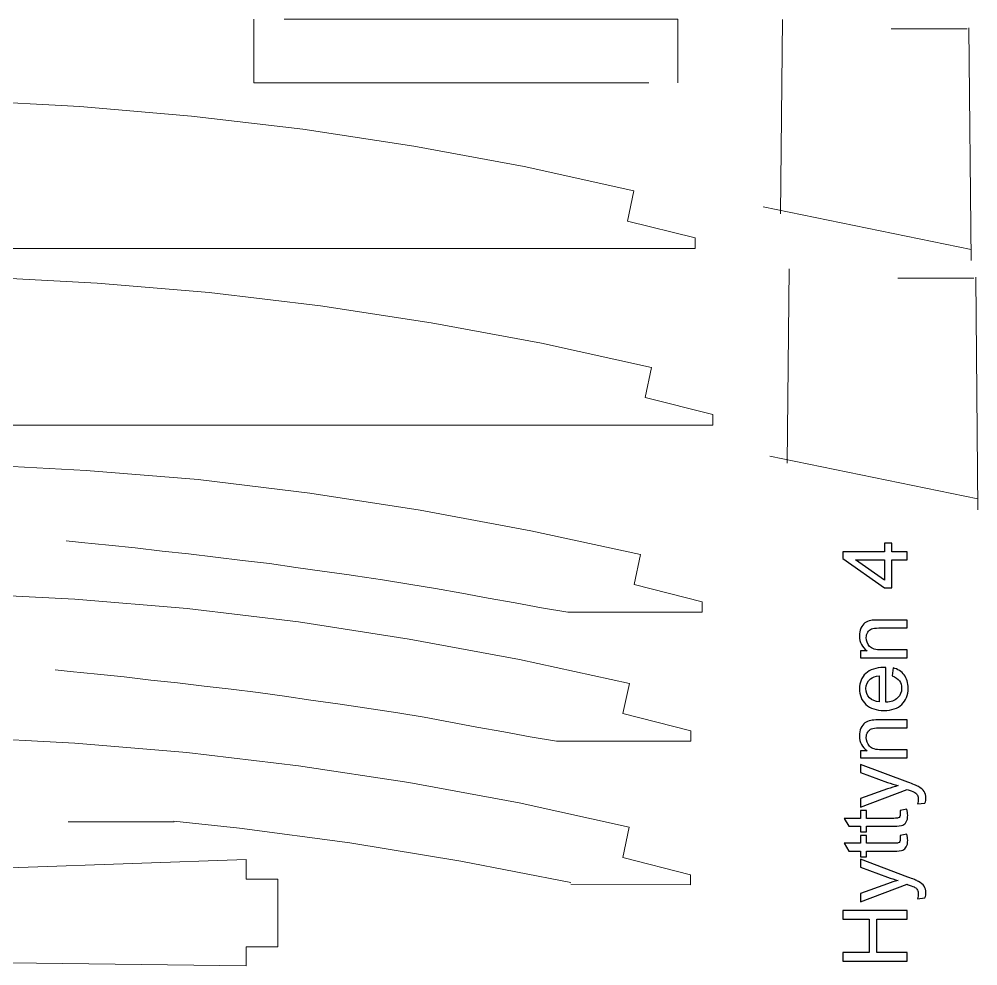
# Model space of a CAD drawing. Header units: centimetres. Extents: x -24.3 to 24, y -2.4 to 2.4.
# Drawn here: x 19.524 to 24.044, y -2.306 to 2.156 of the extents above; entities that cross this region are included whole.
import ezdxf

# ---------------------------------------------------------------- set-up
doc = ezdxf.new("R2010")
doc.units = ezdxf.units.CM
doc.header["$MEASUREMENT"] = 0
doc.layers.add('Layer 1', color=7, linetype='Continuous')

msp = doc.modelspace()

# ---------------------------------------------------------------- linework, layer by layer
at = {"layer": 'Layer 1', "lineweight": 9}
for points in [[(20.63049, 2.15559), (20.63049, 2.15559), (20.63049, 1.85559), (20.63049, 1.85559)], [(22.63047, 2.15559), (22.63047, 2.15559), (20.77391, 2.15559), (20.77391, 2.15559)], [(22.63047, 1.85559), (22.63047, 1.85559), (22.63047, 2.15559), (22.63047, 2.15559)], [(20.63049, 1.85559), (20.63049, 1.85559), (22.49371, 1.85559), (22.49371, 1.85559)]]:
    msp.add_open_spline(points, degree=3, dxfattribs=at)
at = {"layer": 'Layer 1', "color": 250, "lineweight": 9}
for points in [[(23.12311, 2.15426), (23.12311, 2.15426), (23.11318, 1.23828), (23.11318, 1.23828)], [(23.99426, 2.1098), (23.99426, 2.1098), (23.63481, 2.1098), (23.63481, 2.1098)], [(24.00241, 2.11454), (24.00241, 2.11454), (24.01234, 1.01817), (24.01234, 1.01817)], [(24.01234, 1.07018), (24.01234, 1.07018), (23.0319, 1.27084), (23.0319, 1.27084)], [(23.15486, 0.9795), (23.15486, 0.9795), (23.14493, 0.06352), (23.14493, 0.06352)], [(24.02601, 0.93504), (24.02601, 0.93504), (23.66656, 0.93504), (23.66656, 0.93504)], [(24.03416, 0.93978), (24.03416, 0.93978), (24.04409, -0.15659), (24.04409, -0.15659)], [(24.04409, -0.10458), (24.04409, -0.10458), (23.06365, 0.09608), (23.06365, 0.09608)], [(19.75535, -1.6273), (19.75535, -1.6273), (20.25573, -1.6273), (20.25573, -1.6273)], [(20.59382, -2.30644), (20.59382, -2.30644), (18.73962, -2.28358), (18.73962, -2.28358)]]:
    msp.add_open_spline(points, degree=3, dxfattribs=at)
for points, knots in [([(22.7122, 1.12417), (22.7122, 1.12417), (22.7122, 1.12417), (22.7122, 1.12417), (22.7122, 1.12417), (22.7122, 1.12417), (22.3922, 1.20417), (22.3922, 1.20417), (22.3922, 1.20417), (22.3922, 1.20417), (22.42219, 1.34667), (22.42219, 1.34667), (22.42219, 1.34667), (22.42219, 1.34667), (21.90469, 1.46167), (21.90469, 1.46167), (21.90469, 1.46167), (21.90469, 1.46167), (21.38469, 1.55667), (21.38469, 1.55667), (21.38469, 1.55667), (21.38469, 1.55667), (20.86219, 1.63667), (20.86219, 1.63667), (20.86219, 1.63667), (20.86219, 1.63667), (20.33719, 1.69917), (20.33719, 1.69917), (20.33719, 1.69917), (20.33719, 1.69917), (19.80969, 1.74417), (19.80969, 1.74417), (19.80969, 1.74417), (19.80969, 1.74417), (19.28219, 1.77167), (19.28219, 1.77167), (19.28219, 1.77167), (19.28219, 1.77167), (18.8647, 1.78167), (18.8647, 1.78167)], [0, 0, 0, 0, 0.0909091, 0.0909091, 0.0909091, 0.0909091, 0.1818182, 0.1818182, 0.1818182, 0.1818182, 0.2727273, 0.2727273, 0.2727273, 0.2727273, 0.3636364, 0.3636364, 0.3636364, 0.3636364, 0.4545455, 0.4545455, 0.4545455, 0.4545455, 0.5454545, 0.5454545, 0.5454545, 0.5454545, 0.6363636, 0.6363636, 0.6363636, 0.6363636, 0.7272727, 0.7272727, 0.7272727, 0.7272727, 0.8181818, 0.8181818, 0.8181818, 0.8181818, 1, 1, 1, 1]), ([(22.7122, 1.12417), (22.7122, 1.12417), (22.7122, 1.07417), (22.7122, 1.07417), (22.7122, 1.07417), (22.7122, 1.07417), (19.01469, 1.07417), (19.01469, 1.07417)], [0, 0, 0, 0, 0.3333333, 0.3333333, 0.3333333, 0.3333333, 1, 1, 1, 1]), ([(22.7949, 0.29163), (22.7949, 0.29163), (22.7949, 0.29163), (22.7949, 0.29163), (22.7949, 0.29163), (22.7949, 0.29163), (22.4749, 0.37163), (22.4749, 0.37163), (22.4749, 0.37163), (22.4749, 0.37163), (22.50489, 0.51413), (22.50489, 0.51413), (22.50489, 0.51413), (22.50489, 0.51413), (21.98739, 0.62913), (21.98739, 0.62913), (21.98739, 0.62913), (21.98739, 0.62913), (21.46739, 0.72413), (21.46739, 0.72413), (21.46739, 0.72413), (21.46739, 0.72413), (20.94489, 0.80413), (20.94489, 0.80413), (20.94489, 0.80413), (20.94489, 0.80413), (20.41989, 0.86663), (20.41989, 0.86663), (20.41989, 0.86663), (20.41989, 0.86663), (19.89239, 0.91163), (19.89239, 0.91163), (19.89239, 0.91163), (19.89239, 0.91163), (19.36489, 0.93913), (19.36489, 0.93913), (19.36489, 0.93913), (19.36489, 0.93913), (18.9474, 0.94913), (18.9474, 0.94913)], [0, 0, 0, 0, 0.0909091, 0.0909091, 0.0909091, 0.0909091, 0.1818182, 0.1818182, 0.1818182, 0.1818182, 0.2727273, 0.2727273, 0.2727273, 0.2727273, 0.3636364, 0.3636364, 0.3636364, 0.3636364, 0.4545455, 0.4545455, 0.4545455, 0.4545455, 0.5454545, 0.5454545, 0.5454545, 0.5454545, 0.6363636, 0.6363636, 0.6363636, 0.6363636, 0.7272727, 0.7272727, 0.7272727, 0.7272727, 0.8181818, 0.8181818, 0.8181818, 0.8181818, 1, 1, 1, 1]), ([(22.7949, 0.29163), (22.7949, 0.29163), (22.7949, 0.24163), (22.7949, 0.24163), (22.7949, 0.24163), (22.7949, 0.24163), (19.09739, 0.24163), (19.09739, 0.24163)], [0, 0, 0, 0, 0.3333333, 0.3333333, 0.3333333, 0.3333333, 1, 1, 1, 1]), ([(22.45421, -0.36735), (22.45421, -0.36735), (21.93605, -0.25559), (21.93605, -0.25559), (21.93605, -0.25559), (21.93605, -0.25559), (21.41535, -0.15907), (21.41535, -0.15907), (21.41535, -0.15907), (21.41535, -0.15907), (20.89465, -0.07779), (20.89465, -0.07779), (20.89465, -0.07779), (20.89465, -0.07779), (20.36887, -0.01429), (20.36887, -0.01429), (20.36887, -0.01429), (20.36887, -0.01429), (19.84055, 0.02889), (19.84055, 0.02889), (19.84055, 0.02889), (19.84055, 0.02889), (19.31477, 0.05683), (19.31477, 0.05683), (19.31477, 0.05683), (19.31477, 0.05683), (18.84741, 0.06699), (18.84741, 0.06699)], [0, 0, 0, 0, 0.125, 0.125, 0.125, 0.125, 0.25, 0.25, 0.25, 0.25, 0.375, 0.375, 0.375, 0.375, 0.5, 0.5, 0.5, 0.5, 0.625, 0.625, 0.625, 0.625, 0.75, 0.75, 0.75, 0.75, 1, 1, 1, 1]), ([(22.11131, -0.63913), (22.11131, -0.63913), (21.98685, -0.61881), (21.98685, -0.61881), (21.98685, -0.61881), (21.98685, -0.61881), (21.86239, -0.59595), (21.86239, -0.59595), (21.86239, -0.59595), (21.86239, -0.59595), (21.73539, -0.57309), (21.73539, -0.57309), (21.73539, -0.57309), (21.73539, -0.57309), (21.61093, -0.55023), (21.61093, -0.55023), (21.61093, -0.55023), (21.61093, -0.55023), (21.48647, -0.52737), (21.48647, -0.52737), (21.48647, -0.52737), (21.48647, -0.52737), (21.36201, -0.50705), (21.36201, -0.50705), (21.36201, -0.50705), (21.36201, -0.50705), (21.23755, -0.48673), (21.23755, -0.48673), (21.23755, -0.48673), (21.23755, -0.48673), (21.11055, -0.46895), (21.11055, -0.46895), (21.11055, -0.46895), (21.11055, -0.46895), (21.08007, -0.46387), (21.08007, -0.46387), (21.08007, -0.46387), (21.08007, -0.46387), (20.95307, -0.44609), (20.95307, -0.44609), (20.95307, -0.44609), (20.95307, -0.44609), (20.82861, -0.42831), (20.82861, -0.42831), (20.82861, -0.42831), (20.82861, -0.42831), (20.70415, -0.41053), (20.70415, -0.41053), (20.70415, -0.41053), (20.70415, -0.41053), (20.57715, -0.39529), (20.57715, -0.39529), (20.57715, -0.39529), (20.57715, -0.39529), (20.45015, -0.38005), (20.45015, -0.38005), (20.45015, -0.38005), (20.45015, -0.38005), (20.32315, -0.36481), (20.32315, -0.36481), (20.32315, -0.36481), (20.32315, -0.36481), (20.19869, -0.35211), (20.19869, -0.35211), (20.19869, -0.35211), (20.19869, -0.35211), (20.07169, -0.33687), (20.07169, -0.33687), (20.07169, -0.33687), (20.07169, -0.33687), (19.94723, -0.32417), (19.94723, -0.32417), (19.94723, -0.32417), (19.94723, -0.32417), (19.81769, -0.31147), (19.81769, -0.31147), (19.81769, -0.31147), (19.81769, -0.31147), (19.74657, -0.30385), (19.74657, -0.30385)], [0, 0, 0, 0, 0.047619, 0.047619, 0.047619, 0.047619, 0.0952381, 0.0952381, 0.0952381, 0.0952381, 0.1428571, 0.1428571, 0.1428571, 0.1428571, 0.1904762, 0.1904762, 0.1904762, 0.1904762, 0.2380952, 0.2380952, 0.2380952, 0.2380952, 0.2857143, 0.2857143, 0.2857143, 0.2857143, 0.3333333, 0.3333333, 0.3333333, 0.3333333, 0.3809524, 0.3809524, 0.3809524, 0.3809524, 0.4285714, 0.4285714, 0.4285714, 0.4285714, 0.4761905, 0.4761905, 0.4761905, 0.4761905, 0.5238095, 0.5238095, 0.5238095, 0.5238095, 0.5714286, 0.5714286, 0.5714286, 0.5714286, 0.6190476, 0.6190476, 0.6190476, 0.6190476, 0.6666667, 0.6666667, 0.6666667, 0.6666667, 0.7142857, 0.7142857, 0.7142857, 0.7142857, 0.7619048, 0.7619048, 0.7619048, 0.7619048, 0.8095238, 0.8095238, 0.8095238, 0.8095238, 0.8571429, 0.8571429, 0.8571429, 0.8571429, 0.9047619, 0.9047619, 0.9047619, 0.9047619, 1, 1, 1, 1]), ([(22.74377, -0.59087), (22.74377, -0.59087), (22.42373, -0.50959), (22.42373, -0.50959), (22.42373, -0.50959), (22.42373, -0.50959), (22.45421, -0.36735), (22.45421, -0.36735)], [0, 0, 0, 0, 0.3333333, 0.3333333, 0.3333333, 0.3333333, 1, 1, 1, 1]), ([(22.40112, -0.97502), (22.40112, -0.97502), (21.88296, -0.86326), (21.88296, -0.86326), (21.88296, -0.86326), (21.88296, -0.86326), (21.36226, -0.76674), (21.36226, -0.76674), (21.36226, -0.76674), (21.36226, -0.76674), (20.84156, -0.68546), (20.84156, -0.68546), (20.84156, -0.68546), (20.84156, -0.68546), (20.31578, -0.62196), (20.31578, -0.62196), (20.31578, -0.62196), (20.31578, -0.62196), (19.78746, -0.57878), (19.78746, -0.57878), (19.78746, -0.57878), (19.78746, -0.57878), (19.26168, -0.55084), (19.26168, -0.55084), (19.26168, -0.55084), (19.26168, -0.55084), (18.79432, -0.54068), (18.79432, -0.54068)], [0, 0, 0, 0, 0.125, 0.125, 0.125, 0.125, 0.25, 0.25, 0.25, 0.25, 0.375, 0.375, 0.375, 0.375, 0.5, 0.5, 0.5, 0.5, 0.625, 0.625, 0.625, 0.625, 0.75, 0.75, 0.75, 0.75, 1, 1, 1, 1]), ([(22.74377, -0.59087), (22.74377, -0.59087), (22.74377, -0.63913), (22.74377, -0.63913), (22.74377, -0.63913), (22.74377, -0.63913), (22.11131, -0.63913), (22.11131, -0.63913)], [0, 0, 0, 0, 0.3333333, 0.3333333, 0.3333333, 0.3333333, 1, 1, 1, 1]), ([(22.05822, -1.2468), (22.05822, -1.2468), (21.93376, -1.22648), (21.93376, -1.22648), (21.93376, -1.22648), (21.93376, -1.22648), (21.8093, -1.20362), (21.8093, -1.20362), (21.8093, -1.20362), (21.8093, -1.20362), (21.6823, -1.18076), (21.6823, -1.18076), (21.6823, -1.18076), (21.6823, -1.18076), (21.55784, -1.1579), (21.55784, -1.1579), (21.55784, -1.1579), (21.55784, -1.1579), (21.43338, -1.13504), (21.43338, -1.13504), (21.43338, -1.13504), (21.43338, -1.13504), (21.30892, -1.11472), (21.30892, -1.11472), (21.30892, -1.11472), (21.30892, -1.11472), (21.18446, -1.0944), (21.18446, -1.0944), (21.18446, -1.0944), (21.18446, -1.0944), (21.05746, -1.07662), (21.05746, -1.07662), (21.05746, -1.07662), (21.05746, -1.07662), (21.02698, -1.07154), (21.02698, -1.07154), (21.02698, -1.07154), (21.02698, -1.07154), (20.89998, -1.05376), (20.89998, -1.05376), (20.89998, -1.05376), (20.89998, -1.05376), (20.77552, -1.03598), (20.77552, -1.03598), (20.77552, -1.03598), (20.77552, -1.03598), (20.65106, -1.0182), (20.65106, -1.0182), (20.65106, -1.0182), (20.65106, -1.0182), (20.52406, -1.00296), (20.52406, -1.00296), (20.52406, -1.00296), (20.52406, -1.00296), (20.39706, -0.98772), (20.39706, -0.98772), (20.39706, -0.98772), (20.39706, -0.98772), (20.27006, -0.97248), (20.27006, -0.97248), (20.27006, -0.97248), (20.27006, -0.97248), (20.1456, -0.95978), (20.1456, -0.95978), (20.1456, -0.95978), (20.1456, -0.95978), (20.0186, -0.94454), (20.0186, -0.94454), (20.0186, -0.94454), (20.0186, -0.94454), (19.89414, -0.93184), (19.89414, -0.93184), (19.89414, -0.93184), (19.89414, -0.93184), (19.7646, -0.91914), (19.7646, -0.91914), (19.7646, -0.91914), (19.7646, -0.91914), (19.69348, -0.91152), (19.69348, -0.91152)], [0, 0, 0, 0, 0.047619, 0.047619, 0.047619, 0.047619, 0.0952381, 0.0952381, 0.0952381, 0.0952381, 0.1428571, 0.1428571, 0.1428571, 0.1428571, 0.1904762, 0.1904762, 0.1904762, 0.1904762, 0.2380952, 0.2380952, 0.2380952, 0.2380952, 0.2857143, 0.2857143, 0.2857143, 0.2857143, 0.3333333, 0.3333333, 0.3333333, 0.3333333, 0.3809524, 0.3809524, 0.3809524, 0.3809524, 0.4285714, 0.4285714, 0.4285714, 0.4285714, 0.4761905, 0.4761905, 0.4761905, 0.4761905, 0.5238095, 0.5238095, 0.5238095, 0.5238095, 0.5714286, 0.5714286, 0.5714286, 0.5714286, 0.6190476, 0.6190476, 0.6190476, 0.6190476, 0.6666667, 0.6666667, 0.6666667, 0.6666667, 0.7142857, 0.7142857, 0.7142857, 0.7142857, 0.7619048, 0.7619048, 0.7619048, 0.7619048, 0.8095238, 0.8095238, 0.8095238, 0.8095238, 0.8571429, 0.8571429, 0.8571429, 0.8571429, 0.9047619, 0.9047619, 0.9047619, 0.9047619, 1, 1, 1, 1]), ([(22.69068, -1.19854), (22.69068, -1.19854), (22.37064, -1.11726), (22.37064, -1.11726), (22.37064, -1.11726), (22.37064, -1.11726), (22.40112, -0.97502), (22.40112, -0.97502)], [0, 0, 0, 0, 0.3333333, 0.3333333, 0.3333333, 0.3333333, 1, 1, 1, 1]), ([(22.40045, -1.65326), (22.40045, -1.65326), (21.88229, -1.53896), (21.88229, -1.53896), (21.88229, -1.53896), (21.88229, -1.53896), (21.36159, -1.44244), (21.36159, -1.44244), (21.36159, -1.44244), (21.36159, -1.44244), (20.84089, -1.3637), (20.84089, -1.3637), (20.84089, -1.3637), (20.84089, -1.3637), (20.31511, -1.3002), (20.31511, -1.3002), (20.31511, -1.3002), (20.31511, -1.3002), (19.78679, -1.25702), (19.78679, -1.25702), (19.78679, -1.25702), (19.78679, -1.25702), (19.25847, -1.22908), (19.25847, -1.22908), (19.25847, -1.22908), (19.25847, -1.22908), (18.73015, -1.21892), (18.73015, -1.21892), (18.73015, -1.21892), (18.73015, -1.21892), (18.20183, -1.22654), (18.20183, -1.22654), (18.20183, -1.22654), (18.20183, -1.22654), (17.67097, -1.25194), (17.67097, -1.25194), (17.67097, -1.25194), (17.67097, -1.25194), (17.14519, -1.29258), (17.14519, -1.29258), (17.14519, -1.29258), (17.14519, -1.29258), (16.61941, -1.35354), (16.61941, -1.35354), (16.61941, -1.35354), (16.61941, -1.35354), (16.09617, -1.42974), (16.09617, -1.42974), (16.09617, -1.42974), (16.09617, -1.42974), (15.57801, -1.52372), (15.57801, -1.52372), (15.57801, -1.52372), (15.57801, -1.52372), (15.05985, -1.63548), (15.05985, -1.63548), (15.05985, -1.63548), (15.05985, -1.63548), (14.98111, -1.65326), (14.98111, -1.65326)], [0, 0, 0, 0, 0.0625, 0.0625, 0.0625, 0.0625, 0.125, 0.125, 0.125, 0.125, 0.1875, 0.1875, 0.1875, 0.1875, 0.25, 0.25, 0.25, 0.25, 0.3125, 0.3125, 0.3125, 0.3125, 0.375, 0.375, 0.375, 0.375, 0.4375, 0.4375, 0.4375, 0.4375, 0.5, 0.5, 0.5, 0.5, 0.5625, 0.5625, 0.5625, 0.5625, 0.625, 0.625, 0.625, 0.625, 0.6875, 0.6875, 0.6875, 0.6875, 0.75, 0.75, 0.75, 0.75, 0.8125, 0.8125, 0.8125, 0.8125, 0.875, 0.875, 0.875, 0.875, 1, 1, 1, 1]), ([(22.69068, -1.19854), (22.69068, -1.19854), (22.69068, -1.2468), (22.69068, -1.2468), (22.69068, -1.2468), (22.69068, -1.2468), (22.05822, -1.2468), (22.05822, -1.2468)], [0, 0, 0, 0, 0.3333333, 0.3333333, 0.3333333, 0.3333333, 1, 1, 1, 1]), ([(22.12517, -1.91432), (22.12517, -1.91432), (21.60701, -1.81272), (21.60701, -1.81272), (21.60701, -1.81272), (21.60701, -1.81272), (21.08377, -1.72636), (21.08377, -1.72636), (21.08377, -1.72636), (21.08377, -1.72636), (20.56307, -1.65778), (20.56307, -1.65778), (20.56307, -1.65778), (20.56307, -1.65778), (20.25319, -1.62476), (20.25319, -1.62476)], [0, 0, 0, 0, 0.2, 0.2, 0.2, 0.2, 0.4, 0.4, 0.4, 0.4, 0.6, 0.6, 0.6, 0.6, 1, 1, 1, 1]), ([(22.69001, -1.87678), (22.69001, -1.87678), (22.69001, -1.87678), (22.69001, -1.87678), (22.69001, -1.87678), (22.69001, -1.87678), (22.36997, -1.7955), (22.36997, -1.7955), (22.36997, -1.7955), (22.36997, -1.7955), (22.40045, -1.65326), (22.40045, -1.65326)], [0, 0, 0, 0, 0.25, 0.25, 0.25, 0.25, 0.5, 0.5, 0.5, 0.5, 1, 1, 1, 1]), ([(20.59382, -1.80606), (20.59382, -1.80606), (16.3063, -1.95592), (16.3063, -1.95592), (16.3063, -1.95592), (16.3063, -1.95592), (16.3063, -2.00672), (16.3063, -2.00672), (16.3063, -2.00672), (16.3063, -2.00672), (16.15644, -2.00672), (16.15644, -2.00672)], [0, 0, 0, 0, 0.25, 0.25, 0.25, 0.25, 0.5, 0.5, 0.5, 0.5, 1, 1, 1, 1]), ([(20.74368, -1.8975), (20.74368, -1.8975), (20.59382, -1.8975), (20.59382, -1.8975), (20.59382, -1.8975), (20.59382, -1.8975), (20.59382, -1.80606), (20.59382, -1.80606)], [0, 0, 0, 0, 0.3333333, 0.3333333, 0.3333333, 0.3333333, 1, 1, 1, 1]), ([(20.74368, -1.8975), (20.74368, -1.8975), (20.74368, -2.21754), (20.74368, -2.21754), (20.74368, -2.21754), (20.74368, -2.21754), (20.59382, -2.21754), (20.59382, -2.21754), (20.59382, -2.21754), (20.59382, -2.21754), (20.59382, -2.30644), (20.59382, -2.30644)], [0, 0, 0, 0, 0.25, 0.25, 0.25, 0.25, 0.5, 0.5, 0.5, 0.5, 1, 1, 1, 1]), ([(22.69001, -1.87678), (22.69001, -1.87678), (22.69001, -1.92504), (22.69001, -1.92504), (22.69001, -1.92504), (22.69001, -1.92504), (22.12519, -1.92146), (22.12519, -1.92146)], [0, 0, 0, 0, 0.3333333, 0.3333333, 0.3333333, 0.3333333, 1, 1, 1, 1])]:
    msp.add_open_spline(points, degree=3, knots=knots, dxfattribs=at)
at = {"layer": 'Layer 1', "color": 250}
for points, knots in [([(23.71049, -0.39303), (23.71049, -0.39303), (23.63796, -0.39303), (23.63796, -0.39303), (23.63796, -0.39303), (23.63796, -0.39303), (23.63796, -0.52448), (23.63796, -0.52448), (23.63796, -0.52448), (23.63796, -0.52448), (23.60381, -0.52448), (23.60381, -0.52448), (23.60381, -0.52448), (23.60381, -0.52448), (23.40746, -0.38619), (23.40746, -0.38619), (23.40746, -0.38619), (23.40746, -0.38619), (23.40746, -0.35578), (23.40746, -0.35578), (23.40746, -0.35578), (23.40746, -0.35578), (23.60381, -0.35578), (23.60381, -0.35578), (23.60381, -0.35578), (23.60381, -0.35578), (23.60381, -0.31486), (23.60381, -0.31486), (23.60381, -0.31486), (23.60381, -0.31486), (23.63796, -0.31486), (23.63796, -0.31486), (23.63796, -0.31486), (23.63796, -0.31486), (23.63796, -0.35578), (23.63796, -0.35578), (23.63796, -0.35578), (23.63796, -0.35578), (23.71049, -0.35578), (23.71049, -0.35578), (23.71049, -0.35578), (23.71049, -0.35578), (23.71049, -0.39303), (23.71049, -0.39303)], [0, 0, 0, 0, 0.0833333, 0.0833333, 0.0833333, 0.0833333, 0.1666667, 0.1666667, 0.1666667, 0.1666667, 0.25, 0.25, 0.25, 0.25, 0.3333333, 0.3333333, 0.3333333, 0.3333333, 0.4166667, 0.4166667, 0.4166667, 0.4166667, 0.5, 0.5, 0.5, 0.5, 0.5833333, 0.5833333, 0.5833333, 0.5833333, 0.6666667, 0.6666667, 0.6666667, 0.6666667, 0.75, 0.75, 0.75, 0.75, 0.8333333, 0.8333333, 0.8333333, 0.8333333, 1, 1, 1, 1]), ([(23.60381, -0.39303), (23.60381, -0.39303), (23.46722, -0.39303), (23.46722, -0.39303), (23.46722, -0.39303), (23.46722, -0.39303), (23.60381, -0.48786), (23.60381, -0.48786), (23.60381, -0.48786), (23.60381, -0.48786), (23.60381, -0.39303), (23.60381, -0.39303)], [0, 0, 0, 0, 0.25, 0.25, 0.25, 0.25, 0.5, 0.5, 0.5, 0.5, 1, 1, 1, 1]), ([(23.71049, -0.85496), (23.71049, -0.85496), (23.49099, -0.85496), (23.49099, -0.85496), (23.49099, -0.85496), (23.49099, -0.85496), (23.49099, -0.82152), (23.49099, -0.82152), (23.49099, -0.82152), (23.49099, -0.82152), (23.52218, -0.82152), (23.52218, -0.82152), (23.52218, -0.82152), (23.49805, -0.80536), (23.48598, -0.78208), (23.48598, -0.75167), (23.48598, -0.75167), (23.48598, -0.7384), (23.48838, -0.72627), (23.49311, -0.71519), (23.49311, -0.71519), (23.49791, -0.70404), (23.50412, -0.69579), (23.51188, -0.69028), (23.51188, -0.69028), (23.51957, -0.68471), (23.52874, -0.6809), (23.53932, -0.67864), (23.53932, -0.67864), (23.54624, -0.6773), (23.5583, -0.6766), (23.57552, -0.6766), (23.57552, -0.6766), (23.57552, -0.6766), (23.71049, -0.6766), (23.71049, -0.6766), (23.71049, -0.6766), (23.71049, -0.6766), (23.71049, -0.71385), (23.71049, -0.71385), (23.71049, -0.71385), (23.71049, -0.71385), (23.57693, -0.71385), (23.57693, -0.71385), (23.57693, -0.71385), (23.56183, -0.71385), (23.55047, -0.71526), (23.54292, -0.71815), (23.54292, -0.71815), (23.53544, -0.72105), (23.52945, -0.7262), (23.525, -0.73354), (23.525, -0.73354), (23.52049, -0.74094), (23.51823, -0.74955), (23.51823, -0.7595), (23.51823, -0.7595), (23.51823, -0.77537), (23.52331, -0.78899), (23.53333, -0.80056), (23.53333, -0.80056), (23.54342, -0.81206), (23.56247, -0.81778), (23.59062, -0.81778), (23.59062, -0.81778), (23.59062, -0.81778), (23.71049, -0.81778), (23.71049, -0.81778), (23.71049, -0.81778), (23.71049, -0.81778), (23.71049, -0.85496), (23.71049, -0.85496)], [0, 0, 0, 0, 0.0526316, 0.0526316, 0.0526316, 0.0526316, 0.1052632, 0.1052632, 0.1052632, 0.1052632, 0.1578947, 0.1578947, 0.1578947, 0.1578947, 0.2105263, 0.2105263, 0.2105263, 0.2105263, 0.2631579, 0.2631579, 0.2631579, 0.2631579, 0.3157895, 0.3157895, 0.3157895, 0.3157895, 0.3684211, 0.3684211, 0.3684211, 0.3684211, 0.4210526, 0.4210526, 0.4210526, 0.4210526, 0.4736842, 0.4736842, 0.4736842, 0.4736842, 0.5263158, 0.5263158, 0.5263158, 0.5263158, 0.5789474, 0.5789474, 0.5789474, 0.5789474, 0.6315789, 0.6315789, 0.6315789, 0.6315789, 0.6842105, 0.6842105, 0.6842105, 0.6842105, 0.7368421, 0.7368421, 0.7368421, 0.7368421, 0.7894737, 0.7894737, 0.7894737, 0.7894737, 0.8421053, 0.8421053, 0.8421053, 0.8421053, 0.8947368, 0.8947368, 0.8947368, 0.8947368, 1, 1, 1, 1]), ([(23.63979, -0.94019), (23.63979, -0.94019), (23.64452, -0.90174), (23.64452, -0.90174), (23.64452, -0.90174), (23.66703, -0.9078), (23.68446, -0.91902), (23.69687, -0.93539), (23.69687, -0.93539), (23.70922, -0.95183), (23.71543, -0.97279), (23.71543, -0.99826), (23.71543, -0.99826), (23.71543, -1.03036), (23.70555, -1.05583), (23.6858, -1.0746), (23.6858, -1.0746), (23.66604, -1.09343), (23.63831, -1.10282), (23.60261, -1.10282), (23.60261, -1.10282), (23.56564, -1.10282), (23.537, -1.09329), (23.5166, -1.07431), (23.5166, -1.07431), (23.49621, -1.05526), (23.48598, -1.03064), (23.48598, -1.0003), (23.48598, -1.0003), (23.48598, -0.97095), (23.496, -0.94696), (23.51597, -0.92841), (23.51597, -0.92841), (23.53594, -0.90978), (23.56409, -0.90047), (23.60028, -0.90047), (23.60028, -0.90047), (23.60254, -0.90047), (23.60586, -0.90054), (23.61023, -0.90068), (23.61023, -0.90068), (23.61023, -0.90068), (23.61023, -1.06437), (23.61023, -1.06437), (23.61023, -1.06437), (23.63436, -1.06302), (23.65285, -1.05618), (23.66562, -1.0439), (23.66562, -1.0439), (23.67846, -1.03163), (23.68488, -1.01639), (23.68488, -0.99804), (23.68488, -0.99804), (23.68488, -0.98443), (23.68128, -0.97279), (23.67408, -0.96312), (23.67408, -0.96312), (23.66696, -0.95345), (23.65553, -0.94583), (23.63979, -0.94019)], [0, 0, 0, 0, 0.0625, 0.0625, 0.0625, 0.0625, 0.125, 0.125, 0.125, 0.125, 0.1875, 0.1875, 0.1875, 0.1875, 0.25, 0.25, 0.25, 0.25, 0.3125, 0.3125, 0.3125, 0.3125, 0.375, 0.375, 0.375, 0.375, 0.4375, 0.4375, 0.4375, 0.4375, 0.5, 0.5, 0.5, 0.5, 0.5625, 0.5625, 0.5625, 0.5625, 0.625, 0.625, 0.625, 0.625, 0.6875, 0.6875, 0.6875, 0.6875, 0.75, 0.75, 0.75, 0.75, 0.8125, 0.8125, 0.8125, 0.8125, 0.875, 0.875, 0.875, 0.875, 1, 1, 1, 1]), ([(23.57968, -1.06232), (23.57968, -1.06232), (23.57968, -0.93977), (23.57968, -0.93977), (23.57968, -0.93977), (23.5612, -0.94139), (23.5473, -0.94612), (23.53812, -0.95381), (23.53812, -0.95381), (23.5238, -0.96566), (23.5166, -0.98104), (23.5166, -0.99988), (23.5166, -0.99988), (23.5166, -1.01695), (23.52232, -1.03135), (23.53375, -1.04299), (23.53375, -1.04299), (23.54518, -1.05463), (23.56049, -1.06105), (23.57968, -1.06232)], [0, 0, 0, 0, 0.1666667, 0.1666667, 0.1666667, 0.1666667, 0.3333333, 0.3333333, 0.3333333, 0.3333333, 0.5, 0.5, 0.5, 0.5, 0.6666667, 0.6666667, 0.6666667, 0.6666667, 1, 1, 1, 1]), ([(23.71049, -1.32584), (23.71049, -1.32584), (23.49099, -1.32584), (23.49099, -1.32584), (23.49099, -1.32584), (23.49099, -1.32584), (23.49099, -1.2924), (23.49099, -1.2924), (23.49099, -1.2924), (23.49099, -1.2924), (23.52218, -1.2924), (23.52218, -1.2924), (23.52218, -1.2924), (23.49805, -1.27624), (23.48598, -1.25296), (23.48598, -1.22255), (23.48598, -1.22255), (23.48598, -1.20928), (23.48838, -1.19715), (23.49311, -1.18607), (23.49311, -1.18607), (23.49791, -1.17492), (23.50412, -1.16667), (23.51188, -1.16116), (23.51188, -1.16116), (23.51957, -1.15559), (23.52874, -1.15178), (23.53932, -1.14952), (23.53932, -1.14952), (23.54624, -1.14818), (23.5583, -1.14748), (23.57552, -1.14748), (23.57552, -1.14748), (23.57552, -1.14748), (23.71049, -1.14748), (23.71049, -1.14748), (23.71049, -1.14748), (23.71049, -1.14748), (23.71049, -1.18473), (23.71049, -1.18473), (23.71049, -1.18473), (23.71049, -1.18473), (23.57693, -1.18473), (23.57693, -1.18473), (23.57693, -1.18473), (23.56183, -1.18473), (23.55047, -1.18614), (23.54292, -1.18903), (23.54292, -1.18903), (23.53544, -1.19193), (23.52945, -1.19708), (23.525, -1.20442), (23.525, -1.20442), (23.52049, -1.21182), (23.51823, -1.22043), (23.51823, -1.23038), (23.51823, -1.23038), (23.51823, -1.24625), (23.52331, -1.25987), (23.53333, -1.27144), (23.53333, -1.27144), (23.54342, -1.28294), (23.56247, -1.28866), (23.59062, -1.28866), (23.59062, -1.28866), (23.59062, -1.28866), (23.71049, -1.28866), (23.71049, -1.28866), (23.71049, -1.28866), (23.71049, -1.28866), (23.71049, -1.32584), (23.71049, -1.32584)], [0, 0, 0, 0, 0.0526316, 0.0526316, 0.0526316, 0.0526316, 0.1052632, 0.1052632, 0.1052632, 0.1052632, 0.1578947, 0.1578947, 0.1578947, 0.1578947, 0.2105263, 0.2105263, 0.2105263, 0.2105263, 0.2631579, 0.2631579, 0.2631579, 0.2631579, 0.3157895, 0.3157895, 0.3157895, 0.3157895, 0.3684211, 0.3684211, 0.3684211, 0.3684211, 0.4210526, 0.4210526, 0.4210526, 0.4210526, 0.4736842, 0.4736842, 0.4736842, 0.4736842, 0.5263158, 0.5263158, 0.5263158, 0.5263158, 0.5789474, 0.5789474, 0.5789474, 0.5789474, 0.6315789, 0.6315789, 0.6315789, 0.6315789, 0.6842105, 0.6842105, 0.6842105, 0.6842105, 0.7368421, 0.7368421, 0.7368421, 0.7368421, 0.7894737, 0.7894737, 0.7894737, 0.7894737, 0.8421053, 0.8421053, 0.8421053, 0.8421053, 0.8947368, 0.8947368, 0.8947368, 0.8947368, 1, 1, 1, 1]), ([(23.79501, -1.5392), (23.79501, -1.5392), (23.76009, -1.54337), (23.76009, -1.54337), (23.76009, -1.54337), (23.76228, -1.53518), (23.76341, -1.52813), (23.76341, -1.52206), (23.76341, -1.52206), (23.76341, -1.5138), (23.762, -1.50717), (23.75924, -1.50223), (23.75924, -1.50223), (23.75649, -1.49722), (23.75268, -1.4932), (23.74767, -1.49003), (23.74767, -1.49003), (23.744, -1.48763), (23.73476, -1.48389), (23.72001, -1.47867), (23.72001, -1.47867), (23.7179, -1.47796), (23.71493, -1.47683), (23.71091, -1.47535), (23.71091, -1.47535), (23.71091, -1.47535), (23.49099, -1.55861), (23.49099, -1.55861), (23.49099, -1.55861), (23.49099, -1.55861), (23.49099, -1.51853), (23.49099, -1.51853), (23.49099, -1.51853), (23.49099, -1.51853), (23.61806, -1.47281), (23.61806, -1.47281), (23.61806, -1.47281), (23.63422, -1.46696), (23.65115, -1.46159), (23.66893, -1.45694), (23.66893, -1.45694), (23.65186, -1.45263), (23.63521, -1.44755), (23.61891, -1.44163), (23.61891, -1.44163), (23.61891, -1.44163), (23.49099, -1.39471), (23.49099, -1.39471), (23.49099, -1.39471), (23.49099, -1.39471), (23.49099, -1.35752), (23.49099, -1.35752), (23.49099, -1.35752), (23.49099, -1.35752), (23.71423, -1.44099), (23.71423, -1.44099), (23.71423, -1.44099), (23.73836, -1.44995), (23.75494, -1.45694), (23.76404, -1.46188), (23.76404, -1.46188), (23.77632, -1.46851), (23.78528, -1.47606), (23.79099, -1.48459), (23.79099, -1.48459), (23.79671, -1.4932), (23.7996, -1.50336), (23.7996, -1.51521), (23.7996, -1.51521), (23.7996, -1.52241), (23.79805, -1.53038), (23.79501, -1.5392)], [0, 0, 0, 0, 0.0526316, 0.0526316, 0.0526316, 0.0526316, 0.1052632, 0.1052632, 0.1052632, 0.1052632, 0.1578947, 0.1578947, 0.1578947, 0.1578947, 0.2105263, 0.2105263, 0.2105263, 0.2105263, 0.2631579, 0.2631579, 0.2631579, 0.2631579, 0.3157895, 0.3157895, 0.3157895, 0.3157895, 0.3684211, 0.3684211, 0.3684211, 0.3684211, 0.4210526, 0.4210526, 0.4210526, 0.4210526, 0.4736842, 0.4736842, 0.4736842, 0.4736842, 0.5263158, 0.5263158, 0.5263158, 0.5263158, 0.5789474, 0.5789474, 0.5789474, 0.5789474, 0.6315789, 0.6315789, 0.6315789, 0.6315789, 0.6842105, 0.6842105, 0.6842105, 0.6842105, 0.7368421, 0.7368421, 0.7368421, 0.7368421, 0.7894737, 0.7894737, 0.7894737, 0.7894737, 0.8421053, 0.8421053, 0.8421053, 0.8421053, 0.8947368, 0.8947368, 0.8947368, 0.8947368, 1, 1, 1, 1]), ([(23.67719, -1.57392), (23.67719, -1.57392), (23.71007, -1.56856), (23.71007, -1.56856), (23.71007, -1.56856), (23.71225, -1.579), (23.71338, -1.58839), (23.71338, -1.59664), (23.71338, -1.59664), (23.71338, -1.61019), (23.71127, -1.62063), (23.70696, -1.62811), (23.70696, -1.62811), (23.70273, -1.63552), (23.69708, -1.64074), (23.6901, -1.64377), (23.6901, -1.64377), (23.68319, -1.6468), (23.66851, -1.64836), (23.64621, -1.64836), (23.64621, -1.64836), (23.64621, -1.64836), (23.51992, -1.64836), (23.51992, -1.64836), (23.51992, -1.64836), (23.51992, -1.64836), (23.51992, -1.67566), (23.51992, -1.67566), (23.51992, -1.67566), (23.51992, -1.67566), (23.49099, -1.67566), (23.49099, -1.67566), (23.49099, -1.67566), (23.49099, -1.67566), (23.49099, -1.64836), (23.49099, -1.64836), (23.49099, -1.64836), (23.49099, -1.64836), (23.4366, -1.64836), (23.4366, -1.64836), (23.4366, -1.64836), (23.4366, -1.64836), (23.4143, -1.61132), (23.4143, -1.61132), (23.4143, -1.61132), (23.4143, -1.61132), (23.49099, -1.61132), (23.49099, -1.61132), (23.49099, -1.61132), (23.49099, -1.61132), (23.49099, -1.57392), (23.49099, -1.57392), (23.49099, -1.57392), (23.49099, -1.57392), (23.51992, -1.57392), (23.51992, -1.57392), (23.51992, -1.57392), (23.51992, -1.57392), (23.51992, -1.61132), (23.51992, -1.61132), (23.51992, -1.61132), (23.51992, -1.61132), (23.64826, -1.61132), (23.64826, -1.61132), (23.64826, -1.61132), (23.65891, -1.61132), (23.66569, -1.61068), (23.66872, -1.60941), (23.66872, -1.60941), (23.67176, -1.60807), (23.67415, -1.60595), (23.67599, -1.60299), (23.67599, -1.60299), (23.67775, -1.60003), (23.67867, -1.59579), (23.67867, -1.59029), (23.67867, -1.59029), (23.67867, -1.58613), (23.67818, -1.58069), (23.67719, -1.57392)], [0, 0, 0, 0, 0.047619, 0.047619, 0.047619, 0.047619, 0.0952381, 0.0952381, 0.0952381, 0.0952381, 0.1428571, 0.1428571, 0.1428571, 0.1428571, 0.1904762, 0.1904762, 0.1904762, 0.1904762, 0.2380952, 0.2380952, 0.2380952, 0.2380952, 0.2857143, 0.2857143, 0.2857143, 0.2857143, 0.3333333, 0.3333333, 0.3333333, 0.3333333, 0.3809524, 0.3809524, 0.3809524, 0.3809524, 0.4285714, 0.4285714, 0.4285714, 0.4285714, 0.4761905, 0.4761905, 0.4761905, 0.4761905, 0.5238095, 0.5238095, 0.5238095, 0.5238095, 0.5714286, 0.5714286, 0.5714286, 0.5714286, 0.6190476, 0.6190476, 0.6190476, 0.6190476, 0.6666667, 0.6666667, 0.6666667, 0.6666667, 0.7142857, 0.7142857, 0.7142857, 0.7142857, 0.7619048, 0.7619048, 0.7619048, 0.7619048, 0.8095238, 0.8095238, 0.8095238, 0.8095238, 0.8571429, 0.8571429, 0.8571429, 0.8571429, 0.9047619, 0.9047619, 0.9047619, 0.9047619, 1, 1, 1, 1]), ([(23.67719, -1.69154), (23.67719, -1.69154), (23.71007, -1.68618), (23.71007, -1.68618), (23.71007, -1.68618), (23.71225, -1.69662), (23.71338, -1.70601), (23.71338, -1.71426), (23.71338, -1.71426), (23.71338, -1.72781), (23.71127, -1.73825), (23.70696, -1.74573), (23.70696, -1.74573), (23.70273, -1.75314), (23.69708, -1.75836), (23.6901, -1.76139), (23.6901, -1.76139), (23.68319, -1.76442), (23.66851, -1.76598), (23.64621, -1.76598), (23.64621, -1.76598), (23.64621, -1.76598), (23.51992, -1.76598), (23.51992, -1.76598), (23.51992, -1.76598), (23.51992, -1.76598), (23.51992, -1.79328), (23.51992, -1.79328), (23.51992, -1.79328), (23.51992, -1.79328), (23.49099, -1.79328), (23.49099, -1.79328), (23.49099, -1.79328), (23.49099, -1.79328), (23.49099, -1.76598), (23.49099, -1.76598), (23.49099, -1.76598), (23.49099, -1.76598), (23.4366, -1.76598), (23.4366, -1.76598), (23.4366, -1.76598), (23.4366, -1.76598), (23.4143, -1.72894), (23.4143, -1.72894), (23.4143, -1.72894), (23.4143, -1.72894), (23.49099, -1.72894), (23.49099, -1.72894), (23.49099, -1.72894), (23.49099, -1.72894), (23.49099, -1.69154), (23.49099, -1.69154), (23.49099, -1.69154), (23.49099, -1.69154), (23.51992, -1.69154), (23.51992, -1.69154), (23.51992, -1.69154), (23.51992, -1.69154), (23.51992, -1.72894), (23.51992, -1.72894), (23.51992, -1.72894), (23.51992, -1.72894), (23.64826, -1.72894), (23.64826, -1.72894), (23.64826, -1.72894), (23.65891, -1.72894), (23.66569, -1.7283), (23.66872, -1.72703), (23.66872, -1.72703), (23.67176, -1.72569), (23.67415, -1.72357), (23.67599, -1.72061), (23.67599, -1.72061), (23.67775, -1.71765), (23.67867, -1.71341), (23.67867, -1.70791), (23.67867, -1.70791), (23.67867, -1.70375), (23.67818, -1.69831), (23.67719, -1.69154)], [0, 0, 0, 0, 0.047619, 0.047619, 0.047619, 0.047619, 0.0952381, 0.0952381, 0.0952381, 0.0952381, 0.1428571, 0.1428571, 0.1428571, 0.1428571, 0.1904762, 0.1904762, 0.1904762, 0.1904762, 0.2380952, 0.2380952, 0.2380952, 0.2380952, 0.2857143, 0.2857143, 0.2857143, 0.2857143, 0.3333333, 0.3333333, 0.3333333, 0.3333333, 0.3809524, 0.3809524, 0.3809524, 0.3809524, 0.4285714, 0.4285714, 0.4285714, 0.4285714, 0.4761905, 0.4761905, 0.4761905, 0.4761905, 0.5238095, 0.5238095, 0.5238095, 0.5238095, 0.5714286, 0.5714286, 0.5714286, 0.5714286, 0.6190476, 0.6190476, 0.6190476, 0.6190476, 0.6666667, 0.6666667, 0.6666667, 0.6666667, 0.7142857, 0.7142857, 0.7142857, 0.7142857, 0.7619048, 0.7619048, 0.7619048, 0.7619048, 0.8095238, 0.8095238, 0.8095238, 0.8095238, 0.8571429, 0.8571429, 0.8571429, 0.8571429, 0.9047619, 0.9047619, 0.9047619, 0.9047619, 1, 1, 1, 1]), ([(23.79501, -1.98611), (23.79501, -1.98611), (23.76009, -1.99028), (23.76009, -1.99028), (23.76009, -1.99028), (23.76228, -1.98209), (23.76341, -1.97504), (23.76341, -1.96897), (23.76341, -1.96897), (23.76341, -1.96071), (23.762, -1.95408), (23.75924, -1.94914), (23.75924, -1.94914), (23.75649, -1.94413), (23.75268, -1.94011), (23.74767, -1.93694), (23.74767, -1.93694), (23.744, -1.93454), (23.73476, -1.9308), (23.72001, -1.92558), (23.72001, -1.92558), (23.7179, -1.92487), (23.71493, -1.92374), (23.71091, -1.92226), (23.71091, -1.92226), (23.71091, -1.92226), (23.49099, -2.00552), (23.49099, -2.00552), (23.49099, -2.00552), (23.49099, -2.00552), (23.49099, -1.96544), (23.49099, -1.96544), (23.49099, -1.96544), (23.49099, -1.96544), (23.61806, -1.91972), (23.61806, -1.91972), (23.61806, -1.91972), (23.63422, -1.91387), (23.65115, -1.9085), (23.66893, -1.90385), (23.66893, -1.90385), (23.65186, -1.89954), (23.63521, -1.89446), (23.61891, -1.88854), (23.61891, -1.88854), (23.61891, -1.88854), (23.49099, -1.84162), (23.49099, -1.84162), (23.49099, -1.84162), (23.49099, -1.84162), (23.49099, -1.80443), (23.49099, -1.80443), (23.49099, -1.80443), (23.49099, -1.80443), (23.71423, -1.8879), (23.71423, -1.8879), (23.71423, -1.8879), (23.73836, -1.89686), (23.75494, -1.90385), (23.76404, -1.90879), (23.76404, -1.90879), (23.77632, -1.91542), (23.78528, -1.92297), (23.79099, -1.9315), (23.79099, -1.9315), (23.79671, -1.94011), (23.7996, -1.95027), (23.7996, -1.96212), (23.7996, -1.96212), (23.7996, -1.96932), (23.79805, -1.97729), (23.79501, -1.98611)], [0, 0, 0, 0, 0.0526316, 0.0526316, 0.0526316, 0.0526316, 0.1052632, 0.1052632, 0.1052632, 0.1052632, 0.1578947, 0.1578947, 0.1578947, 0.1578947, 0.2105263, 0.2105263, 0.2105263, 0.2105263, 0.2631579, 0.2631579, 0.2631579, 0.2631579, 0.3157895, 0.3157895, 0.3157895, 0.3157895, 0.3684211, 0.3684211, 0.3684211, 0.3684211, 0.4210526, 0.4210526, 0.4210526, 0.4210526, 0.4736842, 0.4736842, 0.4736842, 0.4736842, 0.5263158, 0.5263158, 0.5263158, 0.5263158, 0.5789474, 0.5789474, 0.5789474, 0.5789474, 0.6315789, 0.6315789, 0.6315789, 0.6315789, 0.6842105, 0.6842105, 0.6842105, 0.6842105, 0.7368421, 0.7368421, 0.7368421, 0.7368421, 0.7894737, 0.7894737, 0.7894737, 0.7894737, 0.8421053, 0.8421053, 0.8421053, 0.8421053, 0.8947368, 0.8947368, 0.8947368, 0.8947368, 1, 1, 1, 1]), ([(23.71049, -2.2842), (23.71049, -2.2842), (23.40746, -2.2842), (23.40746, -2.2842), (23.40746, -2.2842), (23.40746, -2.2842), (23.40746, -2.24406), (23.40746, -2.24406), (23.40746, -2.24406), (23.40746, -2.24406), (23.53192, -2.24406), (23.53192, -2.24406), (23.53192, -2.24406), (23.53192, -2.24406), (23.53192, -2.08658), (23.53192, -2.08658), (23.53192, -2.08658), (23.53192, -2.08658), (23.40746, -2.08658), (23.40746, -2.08658), (23.40746, -2.08658), (23.40746, -2.08658), (23.40746, -2.04643), (23.40746, -2.04643), (23.40746, -2.04643), (23.40746, -2.04643), (23.71049, -2.04643), (23.71049, -2.04643), (23.71049, -2.04643), (23.71049, -2.04643), (23.71049, -2.08658), (23.71049, -2.08658), (23.71049, -2.08658), (23.71049, -2.08658), (23.56769, -2.08658), (23.56769, -2.08658), (23.56769, -2.08658), (23.56769, -2.08658), (23.56769, -2.24406), (23.56769, -2.24406), (23.56769, -2.24406), (23.56769, -2.24406), (23.71049, -2.24406), (23.71049, -2.24406), (23.71049, -2.24406), (23.71049, -2.24406), (23.71049, -2.2842), (23.71049, -2.2842)], [0, 0, 0, 0, 0.0769231, 0.0769231, 0.0769231, 0.0769231, 0.1538462, 0.1538462, 0.1538462, 0.1538462, 0.2307692, 0.2307692, 0.2307692, 0.2307692, 0.3076923, 0.3076923, 0.3076923, 0.3076923, 0.3846154, 0.3846154, 0.3846154, 0.3846154, 0.4615385, 0.4615385, 0.4615385, 0.4615385, 0.5384615, 0.5384615, 0.5384615, 0.5384615, 0.6153846, 0.6153846, 0.6153846, 0.6153846, 0.6923077, 0.6923077, 0.6923077, 0.6923077, 0.7692308, 0.7692308, 0.7692308, 0.7692308, 0.8461538, 0.8461538, 0.8461538, 0.8461538, 1, 1, 1, 1])]:
    msp.add_open_spline(points, degree=3, knots=knots, dxfattribs=at)

doc.saveas('drawing.dxf')
